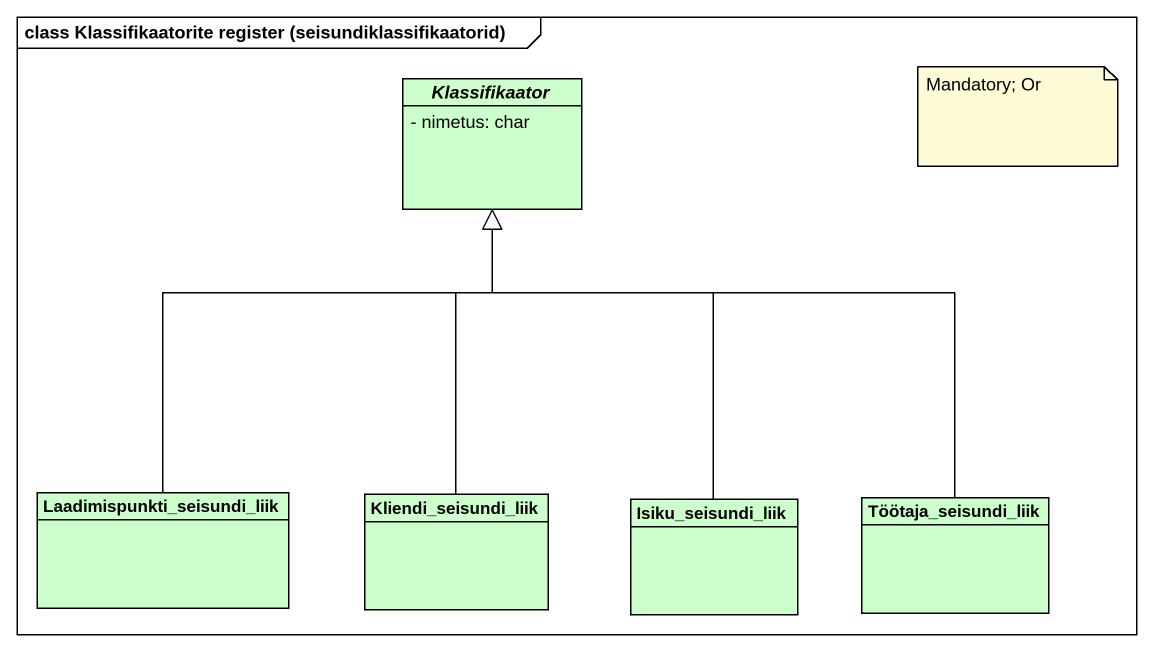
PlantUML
@startuml
mainframe class Klassifikaatorite register (seisundiklassifikaatorid)
hide circle
hide empty members
skinparam classAttributeIconSize 0
abstract class Klassifikaator #CCFFCC {
  - nimetus: char
}
class Laadimispunkti_seisundi_liik #CCFFCC
class Kliendi_seisundi_liik #CCFFCC
class Isiku_seisundi_liik #CCFFCC
class Töötaja_seisundi_liik #CCFFCC
Laadimispunkti_seisundi_liik -up-|> Klassifikaator
Kliendi_seisundi_liik -up-|> Klassifikaator
Isiku_seisundi_liik -up-|> Klassifikaator
Töötaja_seisundi_liik -up-|> Klassifikaator
note as N1
  Mandatory; Or
end note
@enduml
